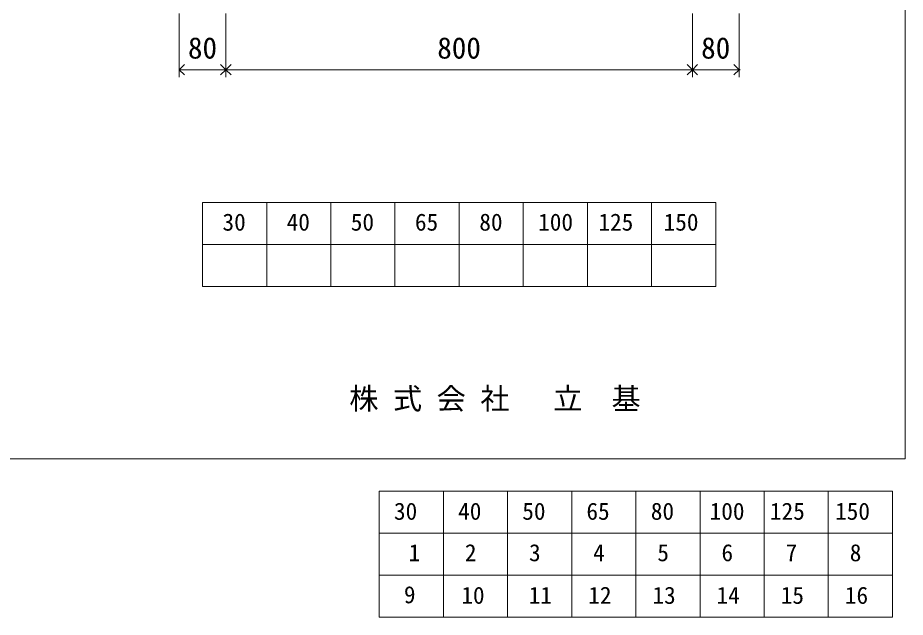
# Model space of a CAD drawing. Units: millimetres, scale not verified. Extents: x -4890 to 18490, y -2273 to 2273.
# Drawn here: x 3368 to 4890, y -2273 to -1246 of the extents above; entities that cross this region are included whole.
import ezdxf
from ezdxf.enums import TextEntityAlignment as Align

# ---------------------------------------------------------------- set-up
doc = ezdxf.new("R2010")
doc.units = ezdxf.units.MM
doc.header["$LTSCALE"] = 10
doc.header["$PDMODE"] = 32
doc.header["$PDSIZE"] = 2
doc.layers.add('0-1_Defpoints', color=7, linetype='Continuous')
for name, color, linetype, lineweight in [('0-2_waku', 7, 'Continuous', 18), ('0-5_sunpou', 7, 'Continuous', 5), ('0-E_文字１', 7, 'Continuous', 18), ('1-5_文字２', 7, 'Continuous', 5)]:
    doc.layers.add(name, color=color, linetype=linetype, lineweight=lineweight)
doc.styles.add('ＭＳ ゴシック', font='')
doc.styles.get('ＭＳ ゴシック').set_extended_font_data('MS Gothic')

# ---------------------------------------------------------------- blocks, each defined once
blk = doc.blocks.new('_Open90')
at = {"layer": '0-5_sunpou'}
blk.add_line((0, 0), (-1, 0), dxfattribs=at)
blk.add_lwpolyline([(-0.5, 0.5), (0, 0), (-0.5, -0.5)], dxfattribs=at)
blk = doc.blocks.new('D57')
at = {"layer": '0-1_Defpoints'}
for p in [(5092.32, 1014.36), (5172.32, 1014.36), (5172.32, 895.97)]:
    blk.add_point(p, dxfattribs=at)
at = {"layer": '0-5_sunpou'}
for p, q in [((5092.32, 992.36), (5092.32, 882.97)), ((5172.32, 992.36), (5172.32, 882.97)), ((5110.32, 895.97), (5154.32, 895.97))]:
    blk.add_line(p, q, dxfattribs=at)
at = {"layer": '0-5_sunpou', "xscale": 18, "yscale": 18, "rotation": 180}
blk.add_blockref('_Open90', (5092.32, 895.97), dxfattribs=at)
at = {"layer": '0-5_sunpou', "xscale": 18, "yscale": 18}
blk.add_blockref('_Open90', (5172.32, 895.97), dxfattribs=at)
at = {"layer": '0-5_sunpou', "style": 'ＭＳ ゴシック'}
blk.add_text('80', height=36.66, dxfattribs=at).set_placement((5107.32, 903.97), align=Align.BOTTOM_LEFT)
blk = doc.blocks.new('D58')
at = {"layer": '0-1_Defpoints'}
for p in [(5172.32, 1014.36), (5972.32, 1014.36), (5972.32, 895.97)]:
    blk.add_point(p, dxfattribs=at)
at = {"layer": '0-5_sunpou'}
for p, q in [((5172.32, 992.36), (5172.32, 882.97)), ((5972.32, 992.36), (5972.32, 882.97)), ((5190.32, 895.97), (5954.32, 895.97))]:
    blk.add_line(p, q, dxfattribs=at)
at = {"layer": '0-5_sunpou', "xscale": 18, "yscale": 18, "rotation": 180}
blk.add_blockref('_Open90', (5172.32, 895.97), dxfattribs=at)
at = {"layer": '0-5_sunpou', "xscale": 18, "yscale": 18}
blk.add_blockref('_Open90', (5972.32, 895.97), dxfattribs=at)
at = {"layer": '0-5_sunpou', "style": 'ＭＳ ゴシック'}
blk.add_text('800', height=36.66, dxfattribs=at).set_placement((5534.82, 903.97), align=Align.BOTTOM_LEFT)
blk = doc.blocks.new('D59')
at = {"layer": '0-1_Defpoints'}
for p in [(5972.32, 1014.36), (6052.32, 1014.36), (6052.32, 895.97)]:
    blk.add_point(p, dxfattribs=at)
at = {"layer": '0-5_sunpou'}
for p, q in [((5972.32, 992.36), (5972.32, 882.97)), ((6052.32, 992.36), (6052.32, 882.97)), ((5990.32, 895.97), (6034.32, 895.97))]:
    blk.add_line(p, q, dxfattribs=at)
at = {"layer": '0-5_sunpou', "xscale": 18, "yscale": 18, "rotation": 180}
blk.add_blockref('_Open90', (5972.32, 895.97), dxfattribs=at)
at = {"layer": '0-5_sunpou', "xscale": 18, "yscale": 18}
blk.add_blockref('_Open90', (6052.32, 895.97), dxfattribs=at)
at = {"layer": '0-5_sunpou', "style": 'ＭＳ ゴシック'}
blk.add_text('80', height=36.66, dxfattribs=at).set_placement((5987.32, 903.97), align=Align.BOTTOM_LEFT)

msp = doc.modelspace()

# ---------------------------------------------------------------- linework, layer by layer
at = {"layer": '0-2_waku'}
for p, q in [((3685.32, -1562.65), (3685.32, -1706.65)), ((3685.32, -1562.65), (3685.32, -1706.65)), ((3685.32, -1562.65), (3685.32, -1706.65)), ((3685.32, -1562.65), (3685.32, -1706.65)), ((3685.32, -1562.65), (4565.32, -1562.65)), ((3795.32, -1562.65), (3795.32, -1706.65)), ((3905.32, -1562.65), (3905.32, -1706.65)), ((3905.32, -1562.65), (3905.32, -1706.65)), ((4015.32, -1562.65), (4015.32, -1706.65)), ((4125.32, -1562.65), (4125.32, -1706.65)), ((4235.32, -1562.65), (4235.32, -1706.65)), ((4345.32, -1562.65), (4345.32, -1706.65)), ((4455.32, -1562.65), (4455.32, -1706.65)), ((4565.32, -1562.65), (4565.32, -1706.65)), ((3685.32, -1634.65), (4565.32, -1634.65)), ((3685.32, -1706.65), (4565.32, -1706.65)), ((-1229.68, -2001.65), (4890.32, -2001.65)), ((-1229.68, -2001.65), (4890.32, -2001.65))]:
    msp.add_line(p, q, dxfattribs=at)
msp.add_lwpolyline([(-1229.68, 2273.35), (4890.32, 2273.35), (4890.32, -2001.65)], dxfattribs=at)
at = {"layer": '1-5_文字２'}
for p, q in [((3988.42, -2057.25), (3988.42, -2201.25)), ((3988.42, -2057.25), (3988.42, -2201.25)), ((3988.42, -2057.25), (3988.42, -2201.25)), ((3988.42, -2057.25), (3988.42, -2201.25)), ((3988.42, -2057.25), (4868.42, -2057.25)), ((3988.42, -2057.25), (3988.42, -2201.25)), ((3988.42, -2057.25), (3988.42, -2201.25)), ((3988.42, -2057.25), (3988.42, -2201.25)), ((3988.42, -2057.25), (3988.42, -2201.25)), ((3988.42, -2057.25), (4868.42, -2057.25)), ((4098.42, -2057.25), (4098.42, -2201.25)), ((4098.42, -2057.25), (4098.42, -2201.25)), ((4208.42, -2057.25), (4208.42, -2201.25)), ((4208.42, -2057.25), (4208.42, -2201.25)), ((4208.42, -2057.25), (4208.42, -2201.25)), ((4208.42, -2057.25), (4208.42, -2201.25)), ((4318.42, -2057.25), (4318.42, -2201.25)), ((4318.42, -2057.25), (4318.42, -2201.25)), ((4428.42, -2057.25), (4428.42, -2201.25)), ((4428.42, -2057.25), (4428.42, -2201.25)), ((4538.42, -2057.25), (4538.42, -2201.25)), ((4538.42, -2057.25), (4538.42, -2201.25)), ((4648.42, -2057.25), (4648.42, -2201.25)), ((4648.42, -2057.25), (4648.42, -2201.25)), ((4758.42, -2057.25), (4758.42, -2201.25)), ((4758.42, -2057.25), (4758.42, -2201.25)), ((4868.42, -2057.25), (4868.42, -2201.25)), ((4868.42, -2057.25), (4868.42, -2201.25)), ((3988.42, -2129.25), (4868.42, -2129.25)), ((3988.42, -2129.25), (4868.42, -2129.25)), ((3988.42, -2201.25), (4868.42, -2201.25)), ((3988.42, -2201.25), (4868.42, -2201.25)), ((3988.42, -2201.25), (3988.42, -2273.25)), ((3988.42, -2201.25), (3988.42, -2273.25)), ((3988.42, -2201.25), (3988.42, -2273.25)), ((3988.42, -2201.25), (3988.42, -2273.25)), ((3988.42, -2201.25), (4868.42, -2201.25)), ((3988.42, -2201.25), (3988.42, -2273.25)), ((3988.42, -2201.25), (3988.42, -2273.25)), ((3988.42, -2201.25), (3988.42, -2273.25)), ((3988.42, -2201.25), (3988.42, -2273.25)), ((3988.42, -2201.25), (4868.42, -2201.25)), ((4098.42, -2201.25), (4098.42, -2273.25)), ((4098.42, -2201.25), (4098.42, -2273.25)), ((4208.42, -2201.25), (4208.42, -2273.25)), ((4208.42, -2201.25), (4208.42, -2273.25)), ((4208.42, -2201.25), (4208.42, -2273.25)), ((4208.42, -2201.25), (4208.42, -2273.25)), ((4318.42, -2201.25), (4318.42, -2273.25)), ((4318.42, -2201.25), (4318.42, -2273.25)), ((4428.42, -2201.25), (4428.42, -2273.25)), ((4428.42, -2201.25), (4428.42, -2273.25)), ((4538.42, -2201.25), (4538.42, -2273.25)), ((4538.42, -2201.25), (4538.42, -2273.25)), ((4648.42, -2201.25), (4648.42, -2273.25)), ((4648.42, -2201.25), (4648.42, -2273.25)), ((4758.42, -2201.25), (4758.42, -2273.25)), ((4758.42, -2201.25), (4758.42, -2273.25)), ((4868.42, -2201.25), (4868.42, -2273.25)), ((4868.42, -2201.25), (4868.42, -2273.25)), ((3988.42, -2273.25), (4868.42, -2273.25)), ((3988.42, -2273.25), (4868.42, -2273.25))]:
    msp.add_line(p, q, dxfattribs=at)

# ---------------------------------------------------------------- block references
at = {"layer": '0-5_sunpou'}
for name in ['D57', 'D58', 'D59']:
    msp.add_blockref(name, (-1447, -2231.01), dxfattribs=at)

# ---------------------------------------------------------------- texts
at = {"layer": '0-E_文字１', "style": 'ＭＳ ゴシック'}
for s, height, p in [('30', 29.33, (3719.51, -1619.64)), ('40', 29.33, (3829.51, -1619.64)), ('50', 29.33, (3939.51, -1619.64)), ('65', 29.33, (4049.51, -1619.64)), ('80', 29.33, (4159.92, -1619.64)), ('100', 29.33, (4260.79, -1619.64)), ('125', 29.33, (4364.18, -1619.64)), ('150', 29.33, (4475.94, -1619.64)), ('株 式 会 社 \u3000立\u3000基', 36.66, (3936.85, -1928.01))]:
    msp.add_text(s, height=height, dxfattribs=at).set_placement(p, align=Align.BOTTOM_LEFT)
at = {"layer": '1-5_文字２', "style": 'ＭＳ ゴシック'}
for s, p in [('30', (4013.57, -2115.07)), ('30', (4013.57, -2115.07)), ('40', (4123.57, -2115.07)), ('40', (4123.57, -2115.07)), ('50', (4233.57, -2115.07)), ('50', (4233.57, -2115.07)), ('65', (4343.57, -2115.07)), ('65', (4343.57, -2115.07)), ('80', (4453.98, -2115.07)), ('80', (4453.98, -2115.07)), ('100', (4554.85, -2115.07)), ('100', (4554.85, -2115.07)), ('125', (4658.24, -2115.07)), ('125', (4658.24, -2115.07)), ('150', (4770, -2115.07)), ('150', (4770, -2115.07)), ('1', (4038.72, -2186.11)), ('2', (4135.16, -2186.11)), ('3', (4245.16, -2186.11)), ('4', (4355.16, -2186.11)), ('5', (4465.16, -2186.11)), ('6', (4575.16, -2186.11)), ('7', (4685.16, -2186.11)), ('8', (4795.16, -2186.11)), ('9', (4030.65, -2258.11)), ('10', (4129.07, -2259.07)), ('11', (4244.56, -2259.07)), ('12', (4346.77, -2259.07)), ('13', (4456.77, -2259.07)), ('14', (4566.77, -2259.07)), ('15', (4676.77, -2259.07)), ('16', (4786.77, -2259.07))]:
    msp.add_text(s, height=29.33, dxfattribs=at).set_placement(p, align=Align.BOTTOM_LEFT)

doc.saveas('drawing.dxf')
